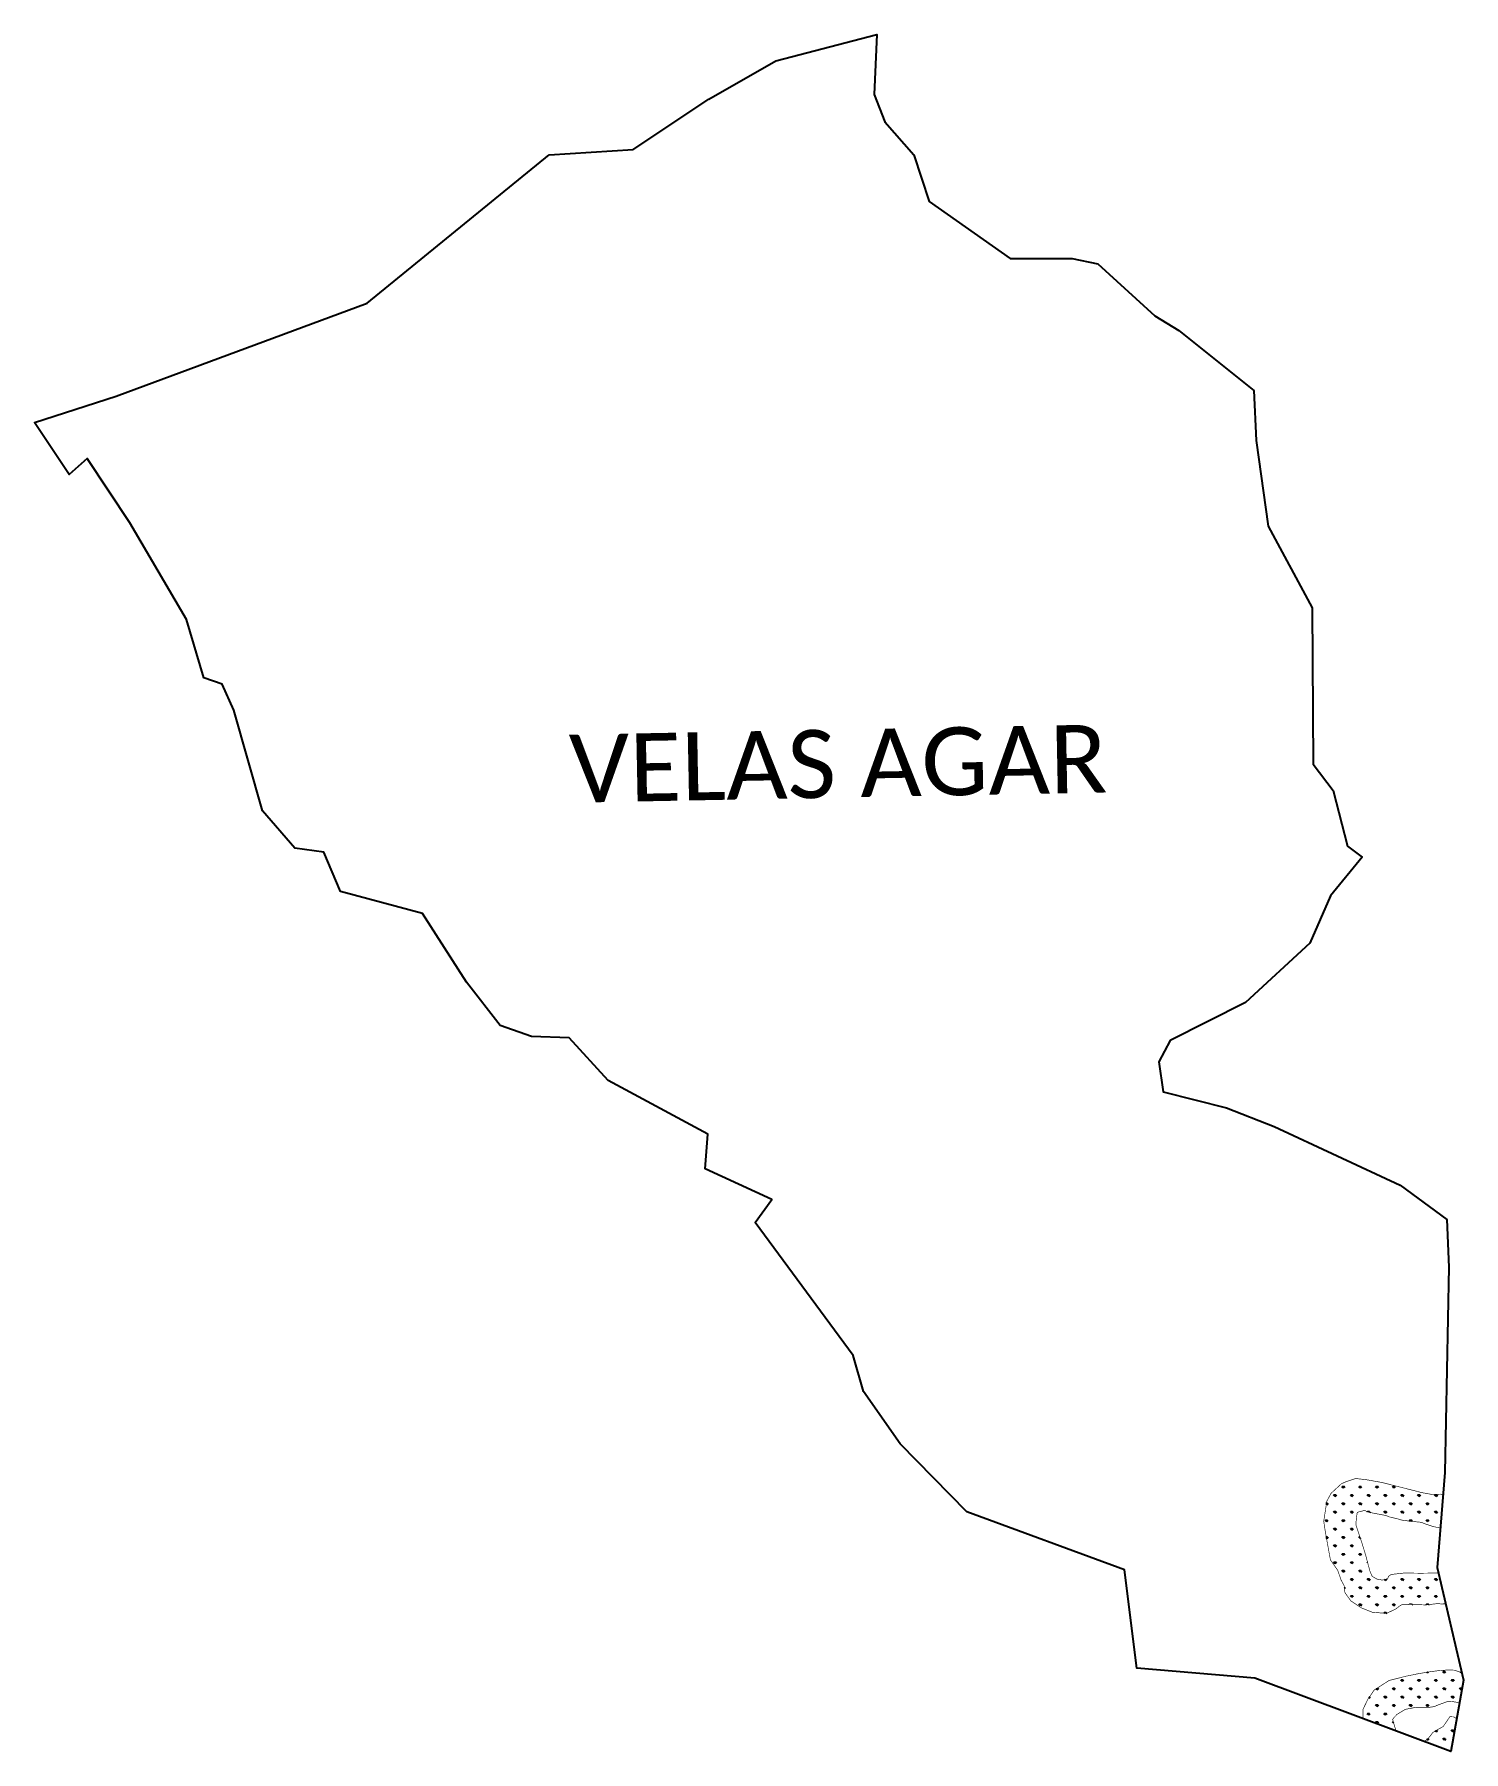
# Model space of a CAD drawing. Header units: metres. Extents: x 284719 to 287003, y 2012791 to 2015536.
import ezdxf

# ---------------------------------------------------------------- set-up
doc = ezdxf.new("R2010")
doc.units = ezdxf.units.M
doc.header["$MEASUREMENT"] = 0
for name, color, linetype in [('MANGROOVE BUFFER ZONE', 120, 'Continuous'), ('village', 3, 'Continuous'), ('VILLAGE NAME', 250, 'Continuous')]:
    doc.layers.add(name, color=color, linetype=linetype)
doc.styles.get("Standard").update_dxf_attribs({"font": 'simplex.shx'})

msp = doc.modelspace()

# ---------------------------------------------------------------- hatches: boundary and pattern name
at = {"layer": 'MANGROOVE BUFFER ZONE'}
h = msp.add_hatch(dxfattribs=at)
h.set_pattern_fill('GRASS', color=120, scale=19)
h.paths.add_polyline_path([(286831.4, 2013162), (286832.9, 2013173.3), (286843.2, 2013176), (286845.8, 2013176), (286848.5, 2013174.3), (286853.6, 2013173), (286879.1, 2013168.2), (286883.6, 2013166.2), (286897.4, 2013162.9), (286903.5, 2013161), (286917, 2013159.2), (286935.2, 2013157.4), (286944, 2013153.9), (286955.1, 2013150.4), (286965.7, 2013148.3), (286970, 2013201.8), (286965.5, 2013202.4), (286953.3, 2013201.7), (286935.7, 2013204.9), (286923.3, 2013208.2), (286872, 2013221.1), (286847.9, 2013225.4), (286833.5, 2013227), (286829, 2013227), (286815.5, 2013222.4), (286807.8, 2013219.1), (286791.2, 2013203.8), (286784.4, 2013191.3), (286779.4, 2013159.1), (286782, 2013141.9), (286790.1, 2013097.3), (286801.8, 2013080.6), (286807, 2013065.3), (286811.9, 2013056.4), (286813.3, 2013044.8), (286822.6, 2013032), (286839.3, 2013020.7), (286857, 2013013.6), (286879.8, 2013011.8), (286895.2, 2013019.2), (286899.9, 2013023.1), (286905.7, 2013026.5), (286942.9, 2013025.3), (286960.8, 2013027.4), (286974.5, 2013026.4), (286962.8, 2013076.3), (286933.9, 2013076), (286907.4, 2013076.3), (286887.3, 2013074), (286884.5, 2013072.2), (286882.7, 2013070.5), (286881.6, 2013067.1), (286873.2, 2013065), (286864.5, 2013066.6), (286856.9, 2013070.9), (286853.1, 2013079.6), (286846.6, 2013104.1), (286841.7, 2013120.3), (286830.7, 2013153.6)])
h = msp.add_hatch(dxfattribs=at)
h.set_pattern_fill('GRASS', color=120, scale=19)
h.paths.add_polyline_path([(287002.9, 2012905.1), (287000.2, 2012916.9), (286988.4, 2012921), (286978.1, 2012921.4), (286963.3, 2012920.3), (286951.6, 2012918.9), (286932.2, 2012915.7), (286911.3, 2012911.5), (286883.9, 2012904.6), (286859.9, 2012889.2), (286850, 2012874.6), (286842, 2012858.3), (286842.3, 2012843.5), (286894.9, 2012823.7), (286889.5, 2012842.4), (286891.7, 2012845.3), (286896.5, 2012850.4), (286909.7, 2012858.4), (286926.7, 2012861.6), (286936, 2012861.6), (286947.7, 2012861.6), (286955.9, 2012862.8), (286963.5, 2012866), (286976.4, 2012870.6), (286984, 2012871), (286996.6, 2012869)])
h = msp.add_hatch(dxfattribs=at)
h.set_pattern_fill('GRASS', color=120, scale=19)
h.paths.add_polyline_path([(286992, 2012843.5), (286986.9, 2012846.4), (286981, 2012846.6), (286976.5, 2012840.2), (286970.3, 2012831), (286958.8, 2012824.6), (286953.5, 2012821.2), (286947.8, 2012813.6), (286940, 2012806.8), (286982.7, 2012790.8)])

# ---------------------------------------------------------------- linework, layer by layer
at = {"color": 3, "flags": 128}
msp.add_lwpolyline([(285541.6, 2015343.3), (285676, 2015351.6)], dxfattribs=at)
at = {"layer": 'MANGROOVE BUFFER ZONE', "const_width": 1, "flags": 128}
for points in [[(286970, 2013201.8), (286965.5, 2013202.4), (286953.3, 2013201.7), (286935.7, 2013204.9), (286923.3, 2013208.2), (286872, 2013221.1), (286847.9, 2013225.4), (286833.5, 2013227), (286829, 2013227), (286815.5, 2013222.4), (286807.8, 2013219.1), (286791.2, 2013203.8), (286784.4, 2013191.3), (286779.4, 2013159.1), (286782, 2013141.9), (286790.1, 2013097.3), (286801.8, 2013080.6), (286807, 2013065.3), (286811.9, 2013056.4), (286813.3, 2013044.8), (286822.6, 2013032), (286839.3, 2013020.7), (286857, 2013013.6), (286879.8, 2013011.8), (286895.2, 2013019.2), (286899.9, 2013023.1), (286905.7, 2013026.5), (286942.9, 2013025.3), (286960.8, 2013027.4), (286974.5, 2013026.4)], [(286962.8, 2013076.3), (286933.9, 2013076), (286907.4, 2013076.3), (286887.3, 2013074), (286884.5, 2013072.2), (286882.7, 2013070.5), (286881.6, 2013067.1), (286873.2, 2013065), (286864.5, 2013066.6), (286856.9, 2013070.9), (286853.1, 2013079.6), (286846.6, 2013104.1), (286841.7, 2013120.3), (286830.7, 2013153.6), (286831.4, 2013162), (286832.9, 2013173.3), (286843.2, 2013176), (286845.8, 2013176), (286848.5, 2013174.3), (286853.6, 2013173), (286879.1, 2013168.2), (286883.6, 2013166.2), (286897.4, 2013162.9), (286903.5, 2013161), (286917, 2013159.2), (286935.2, 2013157.4), (286944, 2013153.9), (286955.1, 2013150.4), (286964.5, 2013148.5), (286965.7, 2013148.1)], [(287000.2, 2012916.9), (286988.4, 2012921), (286978.1, 2012921.4), (286963.3, 2012920.3), (286951.6, 2012918.9), (286932.2, 2012915.7), (286911.3, 2012911.5), (286883.9, 2012904.6), (286859.9, 2012889.2), (286850, 2012874.6), (286842, 2012858.3), (286842.3, 2012843.5)], [(286894.9, 2012823.7), (286889.5, 2012842.4), (286891.7, 2012845.3), (286896.5, 2012850.4), (286909.7, 2012858.4), (286926.7, 2012861.6), (286936, 2012861.6), (286947.7, 2012861.6), (286955.9, 2012862.8), (286963.5, 2012866), (286976.4, 2012870.6), (286984, 2012871), (286996.6, 2012869)], [(286992, 2012843.5), (286986.9, 2012846.4), (286981, 2012846.6), (286976.5, 2012840.2), (286970.3, 2012831), (286958.8, 2012824.6), (286953.5, 2012821.2), (286947.8, 2012813.6), (286940, 2012806.8)]]:
    msp.add_lwpolyline(points, dxfattribs=at)
at = {"layer": 'village', "color": 3}
for points in [[(285676, 2015351.6, 0), (285796.8, 2015432.2, 0), (285904, 2015493.5, 0), (286065.1, 2015535.7, 0), (286061, 2015439.4, 0), (286078.3, 2015395.8, 0), (286124.7, 2015343.1, 0), (286149, 2015268.7, 0), (286278.6, 2015177.4, 0), (286377.3, 2015177.6, 0), (286418.5, 2015169, 0), (286509.6, 2015086, 0), (286548, 2015062.3, 0), (286667.8, 2014966.6, 0), (286671.5, 2014886.4, 0), (286690.4, 2014749.4, 0), (286760.8, 2014618.9, 0), (286762.7, 2014369.1, 0), (286794.6, 2014327.1, 0), (286817.6, 2014238, 0), (286840.7, 2014220.7, 0), (286790.2, 2014158.8, 0), (286757.2, 2014083.3, 0), (286654.2, 2013988.4, 0), (286533.9, 2013927.3, 0), (286515.7, 2013893.4, 0), (286523, 2013845.6, 0), (286623.9, 2013819.8, 0), (286700, 2013790.1, 0), (286901.5, 2013696, 0), (286976.1, 2013641.5, 0), (286979.5, 2013565.1, 0), (286972.9, 2013237.2, 0), (286960.6, 2013085.4, 0), (287002.9, 2012905.1, 0)], [(287002.9, 2012905.1, 0), (286982.7, 2012790.8, 0), (286669.4, 2012908.4, 0), (286480.8, 2012924.2, 0), (286460.9, 2013081.5, 0), (286209.4, 2013174.2, 0), (286102.5, 2013282.7, 0), (286044.1, 2013366.2, 0), (286027.5, 2013423.8, 0), (285870.9, 2013636.7, 0), (285897.7, 2013673.6, 0), (285791.3, 2013722.3, 0), (285795.4, 2013777.6, 0), (285635.8, 2013863.4, 0), (285573.7, 2013932, 0), (285513.3, 2013933.8, 0), (285463.5, 2013951.2, 0), (285409.6, 2014020.8, 0), (285339.5, 2014130.7, 0), (285208.6, 2014165.9, 0), (285181.5, 2014228.3, 0), (285135.6, 2014234.9, 0), (285083.6, 2014294.5, 0), (285037.9, 2014455.5, 0), (285019.3, 2014496.9, 0), (284989.8, 2014507, 0), (284962.4, 2014600.6, 0), (284872, 2014755.1, 0), (284803.7, 2014857.5, 0), (284774.9, 2014832.2, 0), (284719.2, 2014915.1, 0), (284849.9, 2014957.2, 0), (285251.2, 2015105.8, 0), (285541.6, 2015343.3, 0)]]:
    msp.add_polyline3d(points, dxfattribs=at)

# ---------------------------------------------------------------- texts
at = {"layer": 'VILLAGE NAME', "insert": (285572.9, 2014416.2), "char_height": 108.748, "attachment_point": 1, "rotation": 1.1028}
msp.add_mtext_dynamic_manual_height_columns('{\\fCalibri|b0|i0|c0|p34;VELAS AGAR}', width=1124.425, gutter_width=543.7, heights=[0], dxfattribs=at)

doc.saveas('drawing.dxf')
